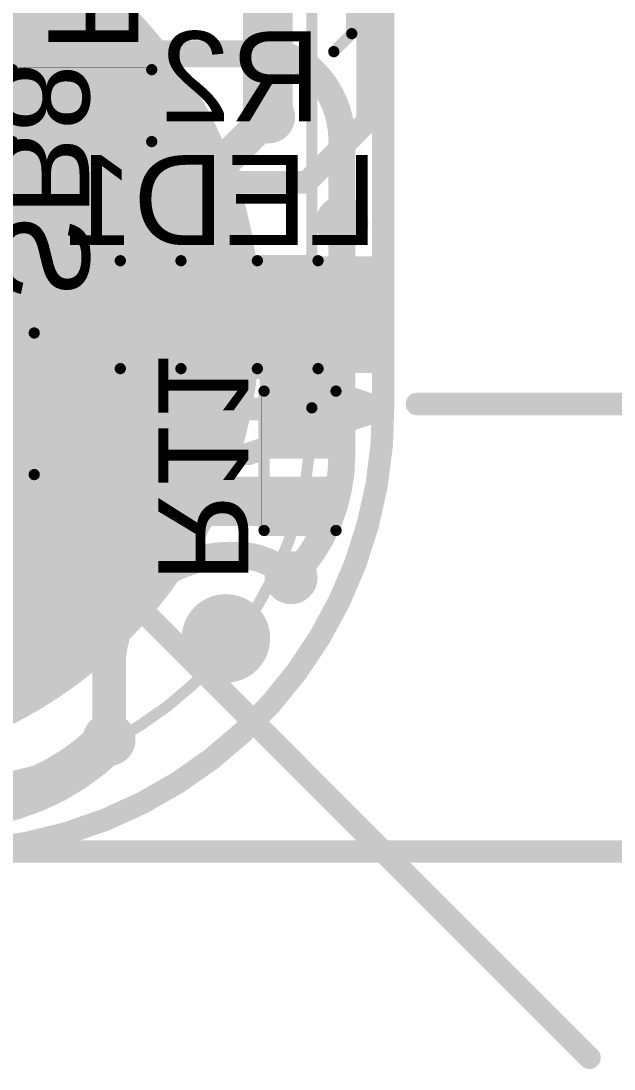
# Model space of a CAD drawing. Header units: millimetres. Extents: x -1.12 to 0.87, y -0.24 to 1.5.
# Drawn here: x -0.0912 to 0.1727, y -0.1916 to 0.2747 of the extents above; entities that cross this region are included whole.
import ezdxf

# ---------------------------------------------------------------- set-up
doc = ezdxf.new("R2010")
doc.units = ezdxf.units.MM
doc.header["$MEASUREMENT"] = 0
for name, color, linetype in [('BottomLayer', 5, 'Continuous'), ('BottomOverlay', 54, 'Continuous'), ('BottomPaste', 16, 'Continuous'), ('BottomSolder', 6, 'Continuous'), ('Mechanical1', 6, 'Continuous'), ('Mechanical2', 216, 'Continuous'), ('PadHoleLayer', 156, 'Continuous'), ('TopLayer', 1, 'Continuous'), ('TopOverlay', 2, 'Continuous'), ('TopPaste', 8, 'Continuous'), ('TopSolder', 216, 'Continuous'), ('ViaHoleLayer', 16, 'Continuous')]:
    doc.layers.add(name, color=color, linetype=linetype)
doc.styles.add('Arial', font='', dxfattribs={"height": 0.2})
doc.styles.get('Arial').set_extended_font_data('Arial')

# ---------------------------------------------------------------- blocks, each defined once
blk = doc.blocks.new('S______B______0402_B_1')
at = {"layer": 'BottomLayer'}
for points in [[(-0.0095, 0.0125), (-0.0095, -0.0125), (-0.0275, -0.0125), (-0.0275, 0.0125)], [(0.0275, 0.0125), (0.0275, -0.0125), (0.0095, -0.0125), (0.0095, 0.0125)]]:
    blk.add_hatch(color=5, dxfattribs=at).paths.add_polyline_path(points)
at = {"layer": 'BottomPaste'}
for points in [[(-0.0095, 0.0125), (-0.0095, -0.0125), (-0.0275, -0.0125), (-0.0275, 0.0125)], [(0.0275, 0.0125), (0.0275, -0.0125), (0.0095, -0.0125), (0.0095, 0.0125)]]:
    blk.add_hatch(color=16, dxfattribs=at).paths.add_polyline_path(points)
at = {"layer": 'BottomSolder'}
for points in [[(-0.00733, 0.01467), (-0.00733, -0.01467), (-0.02967, -0.01467), (-0.02967, 0.01467)], [(0.02967, 0.01467), (0.02967, -0.01467), (0.00733, -0.01467), (0.00733, 0.01467)]]:
    blk.add_hatch(color=6, dxfattribs=at).paths.add_polyline_path(points)
at = {"layer": 'BottomOverlay'}
for points, const_width in [([(-0.031, 0.016), (0.031, 0.016)], 0.005), ([(-0.031, -0.016), (-0.031, 0.016)], 0.005), ([(-0.032, 0.017), (0.032, 0.017)], 0.000127), ([(0.031, -0.016), (0.031, 0.016)], 0.005), ([(-0.031, -0.016), (0.031, -0.016)], 0.005)]:
    blk.add_lwpolyline(points, dxfattribs=dict(at, const_width=const_width))
for points, const_width in [([(-0.03225, 0.016, 1), (-0.02975, 0.016, 1)], 0.0025), ([(-0.03225, 0.016, 1), (-0.02975, 0.016, 1)], 0.0025), ([(-0.03203, 0.017, 1), (-0.03197, 0.017, 1)], 0.0000635), ([(0.02975, 0.016, 1), (0.03225, 0.016, 1)], 0.0025), ([(0.02975, 0.016, 1), (0.03225, 0.016, 1)], 0.0025), ([(0.03197, 0.017, 1), (0.03203, 0.017, 1)], 0.0000635), ([(-0.03225, -0.016, 1), (-0.02975, -0.016, 1)], 0.0025), ([(-0.03225, -0.016, 1), (-0.02975, -0.016, 1)], 0.0025), ([(0.02975, -0.016, 1), (0.03225, -0.016, 1)], 0.0025), ([(0.02975, -0.016, 1), (0.03225, -0.016, 1)], 0.0025)]:
    blk.add_lwpolyline(points, format="xyb", close=True, dxfattribs=dict(at, const_width=const_width))
blk = doc.blocks.new('RES_0402_B_13')
at = {"layer": 'BottomLayer'}
for points in [[(-0.0095, 0.0125), (-0.0095, -0.0125), (-0.0275, -0.0125), (-0.0275, 0.0125)], [(0.0275, 0.0125), (0.0275, -0.0125), (0.0095, -0.0125), (0.0095, 0.0125)]]:
    blk.add_hatch(color=5, dxfattribs=at).paths.add_polyline_path(points)
at = {"layer": 'BottomPaste'}
for points in [[(-0.0095, 0.0125), (-0.0095, -0.0125), (-0.0275, -0.0125), (-0.0275, 0.0125)], [(0.0275, 0.0125), (0.0275, -0.0125), (0.0095, -0.0125), (0.0095, 0.0125)]]:
    blk.add_hatch(color=16, dxfattribs=at).paths.add_polyline_path(points)
at = {"layer": 'BottomSolder'}
for points in [[(-0.00733, 0.01467), (-0.00733, -0.01467), (-0.02967, -0.01467), (-0.02967, 0.01467)], [(0.02967, 0.01467), (0.02967, -0.01467), (0.00733, -0.01467), (0.00733, 0.01467)]]:
    blk.add_hatch(color=6, dxfattribs=at).paths.add_polyline_path(points)
at = {"layer": 'BottomOverlay'}
for points, const_width in [([(-0.031, 0.016), (-0.031, -0.016)], 0.005), ([(-0.031, 0.016), (0.031, 0.016)], 0.005), ([(-0.032, 0.017), (0.032, 0.017)], 0.000127), ([(0.031, 0.016), (0.031, -0.016)], 0.005), ([(-0.031, -0.016), (0.031, -0.016)], 0.005)]:
    blk.add_lwpolyline(points, dxfattribs=dict(at, const_width=const_width))
for points, const_width in [([(-0.03225, 0.016, 1), (-0.02975, 0.016, 1)], 0.0025), ([(-0.03225, 0.016, 1), (-0.02975, 0.016, 1)], 0.0025), ([(-0.03203, 0.017, 1), (-0.03197, 0.017, 1)], 0.0000635), ([(0.02975, 0.016, 1), (0.03225, 0.016, 1)], 0.0025), ([(0.02975, 0.016, 1), (0.03225, 0.016, 1)], 0.0025), ([(0.03197, 0.017, 1), (0.03203, 0.017, 1)], 0.0000635), ([(-0.03225, -0.016, 1), (-0.02975, -0.016, 1)], 0.0025), ([(-0.03225, -0.016, 1), (-0.02975, -0.016, 1)], 0.0025), ([(0.02975, -0.016, 1), (0.03225, -0.016, 1)], 0.0025), ([(0.02975, -0.016, 1), (0.03225, -0.016, 1)], 0.0025)]:
    blk.add_lwpolyline(points, format="xyb", close=True, dxfattribs=dict(at, const_width=const_width))
blk = doc.blocks.new('LED_0603_B_16')
at = {"layer": 'BottomLayer'}
for points in [[(-0.03937, 0.01969), (-0.01969, 0.01969), (-0.01969, -0.01969), (-0.03937, -0.01969)], [(0.01969, 0.01969), (0.03937, 0.01969), (0.03937, -0.01969), (0.01969, -0.01969)]]:
    blk.add_hatch(color=5, dxfattribs=at).paths.add_polyline_path(points)
at = {"layer": 'BottomOverlay'}
blk.add_hatch(color=54, dxfattribs=at).paths.add_polyline_path([(0.044, -0.026), (0.069, -0.026), (0.069, 0.026), (0.044, 0.026)])
at = {"layer": 'BottomPaste'}
for points in [[(-0.03937, 0.01969), (-0.01969, 0.01969), (-0.01969, -0.01969), (-0.03937, -0.01969)], [(0.01969, 0.01969), (0.03937, 0.01969), (0.03937, -0.01969), (0.01969, -0.01969)]]:
    blk.add_hatch(color=16, dxfattribs=at).paths.add_polyline_path(points)
at = {"layer": 'BottomSolder'}
for points in [[(-0.04337, 0.02369), (-0.01569, 0.02369), (-0.01569, -0.02369), (-0.04337, -0.02369)], [(0.01569, 0.02369), (0.04337, 0.02369), (0.04337, -0.02369), (0.01569, -0.02369)]]:
    blk.add_hatch(color=6, dxfattribs=at).paths.add_polyline_path(points)
at = {"layer": 'BottomOverlay', "const_width": 0.005}
for points in [[(-0.044, -0.024), (-0.044, 0.024)], [(-0.044, 0.024), (-0.017, 0.024)], [(0.017, 0.024), (0.044, 0.024)], [(0.044, -0.024), (0.044, 0.024)], [(-0.044, -0.024), (-0.017, -0.024)], [(0.017, -0.024), (0.044, -0.024)]]:
    blk.add_lwpolyline(points, dxfattribs=at)
at = {"layer": 'BottomOverlay', "const_width": 0.0025}
for points in [[(-0.04525, 0.024, 1), (-0.04275, 0.024, 1)], [(-0.04525, 0.024, 1), (-0.04275, 0.024, 1)], [(-0.01825, 0.024, 1), (-0.01575, 0.024, 1)], [(0.01575, 0.024, 1), (0.01825, 0.024, 1)], [(0.04275, 0.024, 1), (0.04525, 0.024, 1)], [(0.04275, 0.024, 1), (0.04525, 0.024, 1)], [(-0.04525, -0.024, 1), (-0.04275, -0.024, 1)], [(-0.04525, -0.024, 1), (-0.04275, -0.024, 1)], [(-0.01825, -0.024, 1), (-0.01575, -0.024, 1)], [(0.01575, -0.024, 1), (0.01825, -0.024, 1)], [(0.04275, -0.024, 1), (0.04525, -0.024, 1)], [(0.04275, -0.024, 1), (0.04525, -0.024, 1)]]:
    blk.add_lwpolyline(points, format="xyb", close=True, dxfattribs=at)
blk = doc.blocks.new('FH19C_6S_0_5SH_10___B_17')
at = {"layer": 'BottomLayer'}
for points in [[(-0.08071, 0.03346), (-0.09646, 0.03346), (-0.09646, 0.06496), (-0.08071, 0.06496)], [(0.08071, 0.06496), (0.09646, 0.06496), (0.09646, 0.03346), (0.08071, 0.03346)], [(-0.05512, -0.02559), (-0.04331, -0.02559), (-0.04331, -0.07283), (-0.05512, -0.07283)], [(-0.03543, -0.02559), (-0.02362, -0.02559), (-0.02362, -0.07283), (-0.03543, -0.07283)], [(-0.01575, -0.02559), (-0.00394, -0.02559), (-0.00394, -0.07283), (-0.01575, -0.07283)], [(0.00394, -0.02559), (0.01575, -0.02559), (0.01575, -0.07283), (0.00394, -0.07283)], [(0.02362, -0.02559), (0.03543, -0.02559), (0.03543, -0.07283), (0.02362, -0.07283)], [(0.04331, -0.02559), (0.05512, -0.02559), (0.05512, -0.07283), (0.04331, -0.07283)]]:
    blk.add_hatch(color=5, dxfattribs=at).paths.add_polyline_path(points)
at = {"layer": 'BottomPaste'}
for points in [[(-0.08071, 0.03346), (-0.09646, 0.03346), (-0.09646, 0.06496), (-0.08071, 0.06496)], [(0.08071, 0.06496), (0.09646, 0.06496), (0.09646, 0.03346), (0.08071, 0.03346)], [(-0.05512, -0.02559), (-0.04331, -0.02559), (-0.04331, -0.07283), (-0.05512, -0.07283)], [(-0.03543, -0.02559), (-0.02362, -0.02559), (-0.02362, -0.07283), (-0.03543, -0.07283)], [(-0.01575, -0.02559), (-0.00394, -0.02559), (-0.00394, -0.07283), (-0.01575, -0.07283)], [(0.00394, -0.02559), (0.01575, -0.02559), (0.01575, -0.07283), (0.00394, -0.07283)], [(0.02362, -0.02559), (0.03543, -0.02559), (0.03543, -0.07283), (0.02362, -0.07283)], [(0.04331, -0.02559), (0.05512, -0.02559), (0.05512, -0.07283), (0.04331, -0.07283)]]:
    blk.add_hatch(color=16, dxfattribs=at).paths.add_polyline_path(points)
at = {"layer": 'BottomSolder'}
for points in [[(-0.07671, 0.02946), (-0.10046, 0.02946), (-0.10046, 0.06896), (-0.07671, 0.06896)], [(0.07671, 0.06896), (0.10046, 0.06896), (0.10046, 0.02946), (0.07671, 0.02946)], [(-0.05912, -0.02159), (-0.03931, -0.02159), (-0.03931, -0.07683), (-0.05912, -0.07683)], [(-0.03943, -0.02159), (-0.01962, -0.02159), (-0.01962, -0.07683), (-0.03943, -0.07683)], [(-0.01975, -0.02159), (0.00006, -0.02159), (0.00006, -0.07683), (-0.01975, -0.07683)], [(-0.00006, -0.02159), (0.01975, -0.02159), (0.01975, -0.07683), (-0.00006, -0.07683)], [(0.01962, -0.02159), (0.03943, -0.02159), (0.03943, -0.07683), (0.01962, -0.07683)], [(0.03931, -0.02159), (0.05912, -0.02159), (0.05912, -0.07683), (0.03931, -0.07683)]]:
    blk.add_hatch(color=6, dxfattribs=at).paths.add_polyline_path(points)
at = {"layer": 'BottomOverlay'}
for points, const_width in [([(0.07231, 0.07), (-0.07269, 0.07)], 0.005), ([(-0.09969, 0.023), (-0.09969, -0.04)], 0.005), ([(0.09969, 0.023), (0.09969, -0.04)], 0.005), ([(-0.06369, -0.04), (-0.09969, -0.04)], 0.005), ([(0.09969, -0.04), (0.06369, -0.04)], 0.005), ([(-0.064, -0.054), (-0.07, -0.048)], 0.00787), ([(-0.07, -0.048), (-0.07, -0.06)], 0.00787), ([(-0.064, -0.054), (-0.07, -0.06)], 0.00787)]:
    blk.add_lwpolyline(points, dxfattribs=dict(at, const_width=const_width))
for points, const_width in [([(-0.07394, 0.07, 1), (-0.07144, 0.07, 1)], 0.0025), ([(0.07106, 0.07, 1), (0.07356, 0.07, 1)], 0.0025), ([(-0.10094, 0.023, 1), (-0.09844, 0.023, 1)], 0.0025), ([(0.09844, 0.023, 1), (0.10094, 0.023, 1)], 0.0025), ([(-0.10094, -0.04, 1), (-0.09844, -0.04, 1)], 0.0025), ([(-0.10094, -0.04, 1), (-0.09844, -0.04, 1)], 0.0025), ([(-0.06494, -0.04, 1), (-0.06244, -0.04, 1)], 0.0025), ([(0.06244, -0.04, 1), (0.06494, -0.04, 1)], 0.0025), ([(0.09844, -0.04, 1), (0.10094, -0.04, 1)], 0.0025), ([(0.09844, -0.04, 1), (0.10094, -0.04, 1)], 0.0025), ([(-0.07197, -0.048, 1), (-0.06803, -0.048, 1)], 0.00394), ([(-0.07197, -0.048, 1), (-0.06803, -0.048, 1)], 0.00394), ([(-0.06597, -0.054, 1), (-0.06203, -0.054, 1)], 0.00394), ([(-0.06597, -0.054, 1), (-0.06203, -0.054, 1)], 0.00394), ([(-0.07197, -0.06, 1), (-0.06803, -0.06, 1)], 0.00394), ([(-0.07197, -0.06, 1), (-0.06803, -0.06, 1)], 0.00394)]:
    blk.add_lwpolyline(points, format="xyb", close=True, dxfattribs=dict(at, const_width=const_width))
blk = doc.blocks.new('SEMG_SENSOR_33')
at = {"layer": 'TopLayer'}
h = blk.add_hatch(color=1, dxfattribs=at)
edge = h.paths.add_edge_path()
edge.add_arc((0, -0.3932), 0.19685, 0, 360)
at = {"layer": 'TopPaste'}
h = blk.add_hatch(color=8, dxfattribs=at)
edge = h.paths.add_edge_path()
edge.add_arc((0, -0.3932), 0.19685, 0, 360)
at = {"layer": 'TopSolder'}
h = blk.add_hatch(color=216, dxfattribs=at)
edge = h.paths.add_edge_path()
edge.add_arc((0, -0.3932), 0.20085, 0, 360)
at = {"layer": 'TopOverlay', "const_width": 0.005}
blk.add_lwpolyline([(0.22375, -0.43172), (0.22375, 0.43172)], dxfattribs=at)
blk.add_lwpolyline([(0.22375, -0.43172, -0.414214), (0.06026, -0.59892)], format="xyb", dxfattribs=at)
at = {"layer": 'TopOverlay', "const_width": 0.0025}
blk.add_lwpolyline([(0.2225, -0.43172, 1), (0.225, -0.43172, 1)], format="xyb", close=True, dxfattribs=at)
blk.add_lwpolyline([(0.2225, -0.43172, 1), (0.225, -0.43172, 1)], format="xyb", close=True, dxfattribs=at)

msp = doc.modelspace()

# ---------------------------------------------------------------- hatches: boundary and pattern name
at = {"layer": 'BottomLayer'}
for points in [[(-0.056, 0.124), (-0.022, 0.124), (-0.022, 0.266), (-0.056, 0.266)], [(0.01502, 0.08), (0.04602, 0.08), (0.04602, 0.168), (0.01502, 0.168)], [(-0.296, 0.08576), (0.006, 0.08576), (0.006, 0.113), (-0.296, 0.113)], [(-0.344, 0.031), (-0.059, 0.031), (-0.059, 0.072), (-0.344, 0.072)], [(0.049, 0.05), (0.049, 0.072), (-0.0964, 0.072), (-0.0964, 0.05)]]:
    msp.add_hatch(color=5, dxfattribs=at).paths.add_polyline_path(points)
h = msp.add_hatch(color=5, dxfattribs=at)
edge = h.paths.add_edge_path()
edge.add_arc((0.019, 0.232), 0.01181, 0, 360)
h = msp.add_hatch(color=5, dxfattribs=at)
edge = h.paths.add_edge_path()
edge.add_arc((0.05163, 0.1849), 0.01181, 0, 360)
h = msp.add_hatch(color=5, dxfattribs=at)
edge = h.paths.add_edge_path()
edge.add_arc((0.029, 0.027), 0.01181, 0, 360)
h = msp.add_hatch(color=5, dxfattribs=at)
edge = h.paths.add_edge_path()
edge.add_arc((-0.052, -0.045), 0.01181, 0, 360)
at = {"layer": 'BottomSolder'}
h = msp.add_hatch(color=6, dxfattribs=at)
edge = h.paths.add_edge_path()
edge.add_arc((0, 0), 0.004, 0, 360)
at = {"layer": 'PadHoleLayer'}
h = msp.add_hatch(color=156, dxfattribs=at)
edge = h.paths.add_edge_path()
edge.add_arc((0, 0), 0.01969, 0, 360)
at = {"layer": 'TopLayer'}
h = msp.add_hatch(color=1, dxfattribs=at)
edge = h.paths.add_edge_path()
edge.add_arc((0.019, 0.232), 0.01181, 0, 360)
h = msp.add_hatch(color=1, dxfattribs=at)
edge = h.paths.add_edge_path()
edge.add_arc((0.05163, 0.1849), 0.01181, 0, 360)
h = msp.add_hatch(color=1, dxfattribs=at)
edge = h.paths.add_edge_path()
edge.add_arc((0.029, 0.027), 0.01181, 0, 360)
h = msp.add_hatch(color=1, dxfattribs=at)
edge = h.paths.add_edge_path()
edge.add_arc((-0.052, -0.045), 0.01181, 0, 360)
at = {"layer": 'TopSolder'}
h = msp.add_hatch(color=216, dxfattribs=at)
edge = h.paths.add_edge_path()
edge.add_arc((0, 0), 0.004, 0, 360)
at = {"layer": 'ViaHoleLayer'}
h = msp.add_hatch(color=16, dxfattribs=at)
edge = h.paths.add_edge_path()
edge.add_arc((0.019, 0.232), 0.00591, 0, 360)
h = msp.add_hatch(color=16, dxfattribs=at)
edge = h.paths.add_edge_path()
edge.add_arc((0.05163, 0.1849), 0.00591, 0, 360)
h = msp.add_hatch(color=16, dxfattribs=at)
edge = h.paths.add_edge_path()
edge.add_arc((0.029, 0.027), 0.00591, 0, 360)
h = msp.add_hatch(color=16, dxfattribs=at)
edge = h.paths.add_edge_path()
edge.add_arc((-0.052, -0.045), 0.00591, 0, 360)

# ---------------------------------------------------------------- linework, layer by layer
at = {"layer": 'BottomLayer'}
for points, const_width in [([(-0.0825, 0.2685), (-0.05287, 0.29813)], 0.012), ([(-0.0825, 0.237), (-0.0825, 0.2685)], 0.012), ([(-0.042, 0.26), (0.01969, 0.26)], 0.012), ([(-0.0455, 0.237), (-0.0455, 0.25155)], 0.012), ([(-0.0455, 0.20711), (-0.0455, 0.237)], 0.01), ([(-0.0015, 0.2115), (0.019, 0.232)], 0.015), ([(0.05163, 0.1849), (0.05163, 0.2215)], 0.012), ([(-0.0015, 0.1015), (-0.0015, 0.2115)], 0.015), ([(-0.11079, 0.204), (-0.053, 0.204)], 0.012), ([(-0.00562, 0.09738), (-0.0015, 0.1015)], 0.015), ([(-0.189, 0.09738), (-0.00562, 0.09738)], 0.015), ([(0.00204, 0.037), (0.00486, 0.037)], 0.01), ([(-0.052, -0.045), (-0.052, -0.01138)], 0.015)]:
    msp.add_lwpolyline(points, dxfattribs=dict(at, const_width=const_width))
for points, const_width in [([(-0.0855, 0.2685, 1), (-0.0795, 0.2685, 1)], 0.006), ([(-0.0855, 0.2685, 1), (-0.0795, 0.2685, 1)], 0.006), ([(-0.045, 0.26, 1), (-0.039, 0.26, 1)], 0.006), ([(-0.045, 0.26, 1), (-0.039, 0.26, 1)], 0.006), ([(0.01669, 0.26, 1), (0.02269, 0.26, 1)], 0.006), ([(0.01669, 0.26, 1), (0.02269, 0.26, 1)], 0.006), ([(-0.0485, 0.25155, 1), (-0.0425, 0.25155, 1)], 0.006), ([(-0.0485, 0.25155, 1), (-0.0425, 0.25155, 1)], 0.006), ([(0.036, 0.252, 1), (0.042, 0.252, 1)], 0.006), ([(0.036, 0.252, 1), (0.042, 0.252, 1)], 0.006), ([(-0.0855, 0.237, 1), (-0.0795, 0.237, 1)], 0.006), ([(-0.0485, 0.237, 1), (-0.0425, 0.237, 1)], 0.006), ([(-0.048, 0.237, 1), (-0.043, 0.237, 1)], 0.005), ([(0.01525, 0.232, 1), (0.02275, 0.232, 1)], 0.0075), ([(0.04863, 0.2215, 1), (0.05463, 0.2215, 1)], 0.006), ([(0.04863, 0.2215, 1), (0.05463, 0.2215, 1)], 0.006), ([(-0.00525, 0.2115, 1), (0.00225, 0.2115, 1)], 0.0075), ([(-0.00525, 0.2115, 1), (0.00225, 0.2115, 1)], 0.0075), ([(-0.056, 0.204, 1), (-0.05, 0.204, 1)], 0.006), ([(-0.048, 0.20711, 1), (-0.043, 0.20711, 1)], 0.005), ([(-0.048, 0.20711, 1), (-0.043, 0.20711, 1)], 0.005), ([(-0.048, 0.20711, 1), (-0.043, 0.20711, 1)], 0.005), ([(-0.0555, 0.204, 1), (-0.0505, 0.204, 1)], 0.005), ([(-0.0405, 0.189, 1), (-0.0355, 0.189, 1)], 0.005), ([(0.04863, 0.1849, 1), (0.05463, 0.1849, 1)], 0.006), ([(-0.00525, 0.1015, 1), (0.00225, 0.1015, 1)], 0.0075), ([(-0.00525, 0.1015, 1), (0.00225, 0.1015, 1)], 0.0075), ([(-0.00937, 0.09738, 1), (-0.00187, 0.09738, 1)], 0.0075), ([(-0.00937, 0.09738, 1), (-0.00187, 0.09738, 1)], 0.0075), ([(-0.00096, 0.037, 1), (0.00504, 0.037, 1)], 0.006), ([(-0.00046, 0.037, 1), (0.00454, 0.037, 1)], 0.005), ([(0.00186, 0.037, 1), (0.00786, 0.037, 1)], 0.006), ([(0.00236, 0.037, 1), (0.00736, 0.037, 1)], 0.005), ([(0.026, 0.027, 1), (0.032, 0.027, 1)], 0.006), ([(-0.04275, 0.02, 1), (-0.03525, 0.02, 1)], 0.0075), ([(-0.042, 0.02, 1), (-0.036, 0.02, 1)], 0.006), ([(-0.05575, -0.01138, 1), (-0.04825, -0.01138, 1)], 0.0075), ([(-0.05575, -0.01138, 1), (-0.04825, -0.01138, 1)], 0.0075), ([(-0.05575, -0.045, 1), (-0.04825, -0.045, 1)], 0.0075)]:
    msp.add_lwpolyline(points, format="xyb", close=True, dxfattribs=dict(at, const_width=const_width))
for points, const_width in [([(-0.0455, 0.25155, -0.198912), (-0.042, 0.26)], 0.012), ([(0.01969, 0.26, -0.198912), (0.039, 0.252)], 0.012), ([(0.039, 0.252, -0.198912), (0.05163, 0.2215)], 0.012), ([(-0.0455, 0.20711, -0.198909), (-0.053, 0.204)], 0.01), ([(-0.038, 0.189, -0.198911), (-0.0455, 0.20711)], 0.01), ([(-0.039, 0.02, -0.198912), (0.00204, 0.037)], 0.012), ([(0.00486, 0.037, -0.198912), (0.029, 0.027)], 0.012), ([(-0.052, -0.01138, -0.198912), (-0.039, 0.02)], 0.015)]:
    msp.add_lwpolyline(points, format="xyb", dxfattribs=dict(at, const_width=const_width))
at = {"layer": 'BottomOverlay', "const_width": 0.005}
for points in [[(0.05602, 0.269), (0.05602, 0.424)], [(0.04802, 0.261), (0.05602, 0.269)]]:
    msp.add_lwpolyline(points, dxfattribs=at)
at = {"layer": 'BottomOverlay', "const_width": 0.0025}
for points in [[(0.05477, 0.269, 1), (0.05727, 0.269, 1)], [(0.05477, 0.269, 1), (0.05727, 0.269, 1)], [(0.04677, 0.261, 1), (0.04927, 0.261, 1)]]:
    msp.add_lwpolyline(points, format="xyb", close=True, dxfattribs=at)
at = {"layer": 'Mechanical1', "const_width": 0.01}
for points in [[(0.01001, 0.12206), (0.07001, 0.10206)], [(0.085, 0.10427), (0.44202, 0.10427)], [(-0.12684, 0.10206), (0.07001, 0.10206)], [(-0.12684, 0.10206), (0.1618, -0.18658)], [(0.01001, 0.08206), (0.07001, 0.10206)], [(-0.10963, -0.09478), (0.83702, -0.09478)]]:
    msp.add_lwpolyline(points, dxfattribs=at)
at = {"layer": 'Mechanical1', "const_width": 0.005}
for points in [[(0.00751, 0.12206, 1), (0.01251, 0.12206, 1)], [(0.0825, 0.10427, 1), (0.0875, 0.10427, 1)], [(0.06751, 0.10206, 1), (0.07251, 0.10206, 1)], [(0.06751, 0.10206, 1), (0.07251, 0.10206, 1)], [(0.06751, 0.10206, 1), (0.07251, 0.10206, 1)], [(0.00751, 0.08206, 1), (0.01251, 0.08206, 1)], [(0.1593, -0.18658, 1), (0.1643, -0.18658, 1)]]:
    msp.add_lwpolyline(points, format="xyb", close=True, dxfattribs=at)
at = {"layer": 'Mechanical2', "const_width": 0.01}
msp.add_lwpolyline([(0.07, 0.10427), (0.07, 0.965)], dxfattribs=at)
msp.add_lwpolyline([(0.07, 0.10427, -0.414214), (-0.12463, -0.09478)], format="xyb", dxfattribs=at)
at = {"layer": 'Mechanical2', "const_width": 0.005}
msp.add_lwpolyline([(0.0675, 0.10427, 1), (0.0725, 0.10427, 1)], format="xyb", close=True, dxfattribs=at)
msp.add_lwpolyline([(0.0675, 0.10427, 1), (0.0725, 0.10427, 1)], format="xyb", close=True, dxfattribs=at)
at = {"layer": 'TopLayer'}
for points, const_width in [([(0.063, 0.23), (0.063, 0.72333)], 0.01), ([(0.01869, 0.23231), (0.01869, 0.30831)], 0.022), ([(0.01869, 0.23231), (0.019, 0.232)], 0.022), ([(0.03589, 0.20289), (0.063, 0.23)], 0.01), ([(-0.12367, 0.20289), (0.03589, 0.20289)], 0.01), ([(0.05163, 0.08164), (0.05163, 0.1849)], 0.012), ([(-0.05271, -0.04571), (-0.052, -0.045)], 0.02)]:
    msp.add_lwpolyline(points, dxfattribs=dict(at, const_width=const_width))
for points, const_width in [([(0.01319, 0.23231, 1), (0.02419, 0.23231, 1)], 0.011), ([(0.01319, 0.23231, 1), (0.02419, 0.23231, 1)], 0.011), ([(0.0135, 0.232, 1), (0.0245, 0.232, 1)], 0.011), ([(0.0605, 0.23, 1), (0.0655, 0.23, 1)], 0.005), ([(0.0605, 0.23, 1), (0.0655, 0.23, 1)], 0.005), ([(0.03339, 0.20289, 1), (0.03839, 0.20289, 1)], 0.005), ([(0.03339, 0.20289, 1), (0.03839, 0.20289, 1)], 0.005), ([(0.04863, 0.1849, 1), (0.05463, 0.1849, 1)], 0.006), ([(0.04863, 0.08164, 1), (0.05463, 0.08164, 1)], 0.006), ([(0.04863, 0.08164, 1), (0.05463, 0.08164, 1)], 0.006), ([(0.026, 0.027, 1), (0.032, 0.027, 1)], 0.006), ([(-0.05771, -0.04571, 1), (-0.04771, -0.04571, 1)], 0.01), ([(-0.05771, -0.04571, 1), (-0.04771, -0.04571, 1)], 0.01), ([(-0.057, -0.045, 1), (-0.047, -0.045, 1)], 0.01)]:
    msp.add_lwpolyline(points, format="xyb", close=True, dxfattribs=dict(at, const_width=const_width))
for points, const_width in [([(0.05163, 0.08164, -0.198912), (0.029, 0.027)], 0.012), ([(-0.05271, -0.04571, -0.198912), (-0.12342, -0.075)], 0.02)]:
    msp.add_lwpolyline(points, format="xyb", dxfattribs=dict(at, const_width=const_width))

# ---------------------------------------------------------------- block references
for name, p in [('SEMG_SENSOR_33', (-0.18549, 0.53427)), ('S______B______0402_B_1', (-0.064, 0.237)), ('LED_0603_B_16', (-0.00298, 0.144))]:
    msp.add_blockref(name, p)
for name, p, rotation in [('FH19C_6S_0_5SH_10___B_17', (-0.18498, 0.09586), 180), ('RES_0402_B_13', (0.033, 0.079), 90)]:
    msp.add_blockref(name, p, dxfattribs=dict(rotation=rotation))

# ---------------------------------------------------------------- texts
at = {"layer": 'BottomOverlay', "style": 'Arial', "text_generation_flag": 2}
for s, rotation, p in [('R3', 270, (-0.07899, 0.26068)), ('SB8', 270, (-0.10079, 0.15064)), ('LED1', 360, (0.06765, 0.17501)), ('R11', 270, (-0.02999, 0.02468))]:
    msp.add_text(s, height=0.04, rotation=rotation, dxfattribs=at).set_placement(p)
msp.add_text('R2', height=0.04, dxfattribs=at).set_placement((0.04232, 0.23001))

doc.saveas('drawing.dxf')
